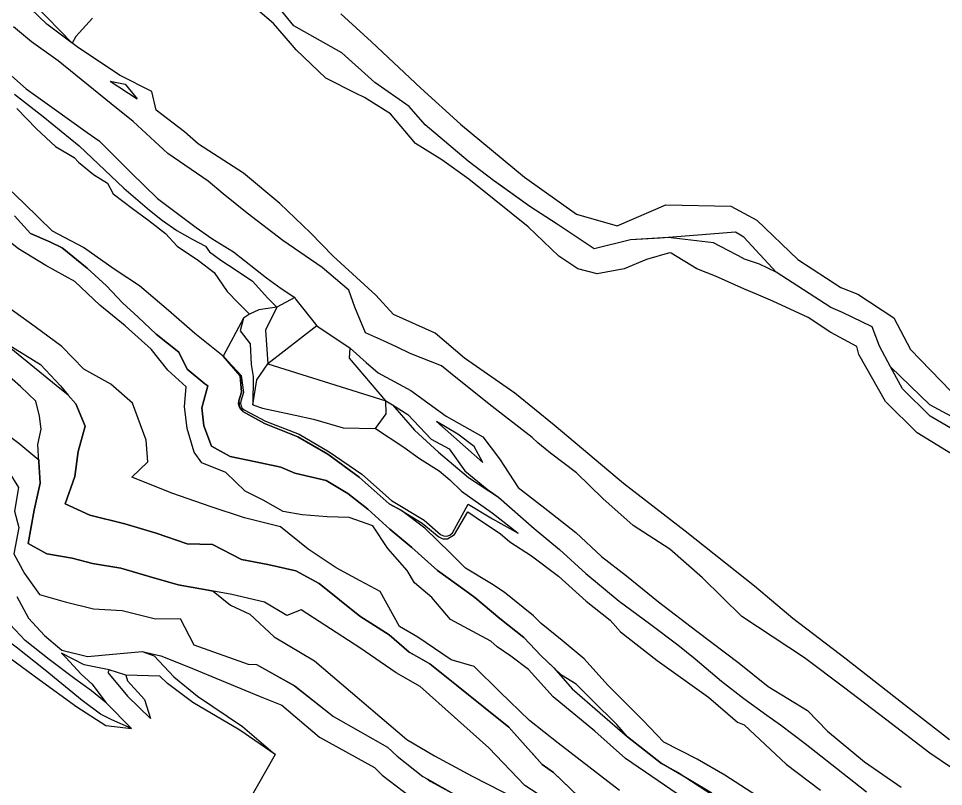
# Model space of a CAD drawing. Extents: x 102606 to 105048, y 81391 to 83586.
# Drawn here: x 103916.3 to 104139, y 81855.8 to 82040.7 of the extents above; entities that cross this region are included whole.
import ezdxf

# ---------------------------------------------------------------- set-up
doc = ezdxf.new("R2010")
doc.units = 0

msp = doc.modelspace()

# ---------------------------------------------------------------- linework, layer by layer
at = {"layer": 'BLG$280$FAKT', "color": 6}
for points in [[(104150.48796, 81939.698424, 0), (104135.716152, 81947.693075, 0), (104126.281717, 81956.809785, 0), (104123.577282, 81961.829596, 0), (104121.833477, 81966.430307, 0), (104114.680327, 81969.900947, 0), (104111.843758, 81971.094607, 0), (104098.686224, 81979.602329, 0), (104090.935508, 81988.063098, 0), (104088.894492, 81989.26887, 0), (104070.751585, 81987.812819, 0), (104063.622487, 81987.378715, 0), (104054.899373, 81985.229353, 0), (104045.940987, 81991.135056, 0), (104039.364989, 81995.440969, 0), (104032.236869, 82000.56482, 0), (104030.661905, 82001.696939, 0), (104024.543577, 82006.352714, 0), (104014.227825, 82015.115949, 0), (104010.346122, 82019.466185, 0), (104002.052403, 82025.315616, 0), (103994.090284, 82032.418871, 0), (103982.529368, 82038.936335, 0), (103976.77771, 82046.062893, 0)], [(103993.844213, 82041.824845, 0), (104001.271118, 82035.056454, 0), (104013.113582, 82023.915136, 0), (104022.72285, 82015.217221, 0), (104038.077662, 82002.483118, 0), (104050.646383, 81993.54293, 0), (104060.461629, 81990.757071, 0), (104072.113423, 81995.863384, 0), (104087.782726, 81995.537955, 0), (104094.049762, 81992.151414, 0), (104103.895858, 81982.688347, 0), (104114.28229, 81975.892112, 0), (104118.374346, 81974.346713, 0), (104127.089178, 81968.65747, 0), (104131.091363, 81960.980355, 0), (104140.764529, 81950.966955, 0)]]:
    msp.add_polyline3d(points, dxfattribs=at)
at = {"layer": 'BLG$290$FAKT', "color": 32}
for points in [[(103847.169899, 82108.400776, 0), (103854.993711, 82102.729972, 0), (103863.216023, 82095.860736, 0), (103870.340536, 82088.712512, 0), (103870.367602, 82088.678348, 0), (103873.16353, 82085.149179, 0), (103884.149817, 82074.508335, 0), (103891.299409, 82067.746347, 0), (103900.814056, 82059.483075, 0), (103911.434425, 82050.747126, 0), (103920.086855, 82044.037256, 0), (103929.183423, 82034.750156, 0)], [(104143.256091, 81934.411777, 0), (104132.642496, 81940.895902, 0), (104125.03726, 81948.510225, 0), (104118.630545, 81959.76923, 0), (104118.175479, 81961.708169, 0), (104111.895957, 81965.058246, 0), (104106.409821, 81968.725178, 0), (104097.936285, 81972.619167, 0), (104094.004344, 81974.291899, 0), (104091.096857, 81975.528806, 0), (104084.111727, 81978.69292, 0), (104079.631154, 81980.396637, 0), (104073.423261, 81984.174787, 0), (104073.039522, 81984.254138, 0), (104067.49012, 81982.628319, 0), (104062.113653, 81980.396637, 0), (104055.646312, 81979.242552, 0), (104050.913372, 81980.396637, 0), (104046.402, 81983.486, 0), (104039.023, 81990.555, 0), (104030.817, 81997.089, 0), (104024.713, 82001.993, 0), (104018.186, 82006.678, 0), (104011.882, 82010.636, 0), (104005.83, 82017.732, 0), (103999.544, 82021.672, 0), (103997.539507, 82022.673276, 0), (103990.249, 82026.315, 0), (103983.121, 82033.153, 0), (103981.723091, 82034.760252, 0), (103977.632, 82039.464, 0), (103970.111729, 82045.969188, 0)], [(104145.450512, 81939.349796, 0), (104135.765417, 81944.977387, 0), (104129.110533, 81951.559107, 0), (104126.281717, 81956.809785, 0), (104123.577282, 81961.829596, 0), (104121.833477, 81966.430307, 0), (104114.680327, 81969.900947, 0), (104111.843758, 81971.094607, 0), (104098.686224, 81979.602329, 0), (104094.71411, 81981.515655, 0), (104090.853615, 81982.850857, 0), (104090.87, 81982.93, 0), (104083.588083, 81986.71, 0), (104080.918972, 81987.01323, 0), (104072.701468, 81987.931551, 0), (104063.622487, 81987.378715, 0), (104054.899373, 81985.229353, 0), (104045.940987, 81991.135056, 0), (104039.364989, 81995.440969, 0), (104030.661905, 82001.696939, 0), (104024.543577, 82006.352714, 0), (104014.227825, 82015.115949, 0), (104010.346122, 82019.466185, 0), (104002.052403, 82025.315616, 0), (103994.090284, 82032.418871, 0), (103982.529368, 82038.936335, 0), (103976.77771, 82046.062893, 0)], [(103934.057, 82040.778, 0), (103930.099, 82036.373, 0), (103929.183423, 82034.750156, 0), (103923.041719, 82039.361366, 0), (103917.199488, 82044.938, 0)]]:
    msp.add_polyline3d(points, dxfattribs=at)
at = {"layer": 'BLG$300$FAKT', "color": 40}
for points in [[(104140.45875, 81867.031807, 0), (104128.925784, 81875.991468, 0), (104115.586628, 81886.4619, 0), (104102.749423, 81896.26157, 0), (104093.52106, 81904.006387, 0), (104076.81997, 81917.270467, 0), (104061.989799, 81928.758796, 0), (104045.270151, 81942.816021, 0), (104035.774902, 81950.504668, 0), (104023.647524, 81958.946274, 0), (104016.629044, 81964.905427, 0), (104006.578749, 81969.447, 0), (104002.29833, 81974.066539, 0), (103992.045328, 81983.490575, 0), (103986.598319, 81989.118148, 0), (103979.169239, 81996.173313, 0), (103970.40525, 82003.414828, 0), (103959.563672, 82010.409076, 0), (103956.265247, 82013.433562, 0), (103949.380544, 82018.598625, 0), (103948.357811, 82023.151468, 0), (103940.776774, 82026.991862, 0), (103930.668711, 82033.634997, 0), (103923.041719, 82039.361366, 0), (103917.199488, 82044.938, 0)], [(104146.125, 81856.751, 0), (104135.729, 81863.815, 0), (104125.021, 81871.967, 0), (104115.279, 81879.486, 0), (104105.52, 81886.766, 0), (104090.411, 81896.716, 0), (104080.975, 81906.03, 0), (104073.142, 81912.956, 0), (104064.302, 81918.619, 0), (104056.937, 81925.138, 0), (104050.62, 81931.3, 0), (104044.33, 81936, 0), (104041.338591, 81938.546711, 0), (104039.966, 81939.798295, 0), (104030.34222, 81947.249615, 0), (104021.561537, 81954.255727, 0), (104018.154064, 81957.055092, 0), (104010.6, 81960.07, 0), (104007.43, 81961.54, 0), (104004.19, 81963.08, 0), (103999.81, 81964.99, 0), (103997.22, 81971.15, 0), (103995.816115, 81975.244904, 0), (103989.377, 81980.768, 0), (103979.922, 81987.229, 0), (103971.318, 81993.819, 0), (103965.546, 81998.447, 0), (103961.948, 82001.49, 0), (103952.237, 82008.198, 0), (103943.9, 82015.91, 0), (103938.57, 82020.114, 0), (103925.78341, 82030.525495, 0), (103919.416264, 82035.082845, 0), (103915.069871, 82038.705322, 0)], [(103938.36, 82025.61, 0), (103944.83, 82021.34, 0)], [(103938.36, 82025.61, 0), (103941.97, 82024.9, 0), (103944.83, 82021.34, 0)]]:
    msp.add_polyline3d(points, dxfattribs=at)
at = {"layer": 'BLG$310$FAKT', "color": 3}
for points in [[(103910.92446, 82029.9816, 0), (103918.087733, 82023.744428, 0), (103924.877907, 82018.938448, 0), (103932.764069, 82013.23074, 0), (103935.673923, 82011.252331, 0), (103943.329155, 82003.648298, 0), (103949.75155, 81997.391707, 0), (103959.06835, 81990.400006, 0), (103962.796037, 81987.727376, 0), (103968.064244, 81984.499278, 0), (103976.00292, 81978.290981, 0), (103979.512335, 81975.71483, 0), (103982.814632, 81973.550652, 0), (103983.025461, 81973.006309, 0), (103988.131396, 81966.702327, 0), (103996.140395, 81961.324908, 0), (103999.974846, 81957.861004, 0), (104002.852387, 81955.397834, 0), (104010.768575, 81951.126319, 0), (104019.258912, 81944.935033, 0), (104028.042632, 81939.953408, 0), (104032.063844, 81934.689769, 0), (104036.558768, 81927.769557, 0), (104043.706602, 81922.247775, 0), (104050.450051, 81916.897488, 0), (104056.614521, 81911.134055, 0), (104062.700422, 81906.535019, 0), (104070.389953, 81900.257707, 0), (104079.62529, 81893.171802, 0), (104089.812184, 81885.501177, 0), (104096.800119, 81879.854167, 0), (104106.269865, 81874.074281, 0), (104111.068604, 81869.130004, 0), (104119.992654, 81861.751804, 0), (104128.783206, 81855.604777, 0)], [(103915.278, 82022.448, 0), (103922.233, 82017.071, 0), (103930.904, 82010.056, 0), (103941.59, 81999.88, 0), (103947.83, 81994.554, 0), (103950.962, 81992.036, 0), (103954.38, 81989.679, 0), (103958.051, 81987.526, 0), (103961.255, 81985.854, 0), (103962.278, 81984.549, 0), (103964.994, 81982.469, 0), (103968.692, 81980.122, 0), (103972.571, 81977.431, 0), (103976.269, 81973.323, 0), (103978.443, 81971.186, 0), (103975.731264, 81965.645697, 0), (103976.278, 81957.553, 0), (104004.701, 81948.642, 0), (104006.342276, 81947.677616, 0), (104010.023088, 81945.323358, 0), (104015.624789, 81939.388427, 0), (104019.954439, 81937.059136, 0), (104023.709211, 81931.779308, 0), (104029.102198, 81927.363186, 0), (104031.849194, 81925.462125, 0), (104040.445228, 81917.911872, 0), (104046.551818, 81912.810152, 0), (104052.886112, 81907.083361, 0), (104060.876618, 81900.438576, 0), (104068.192799, 81895.028314, 0), (104075.03918, 81889.883044, 0), (104079.182945, 81886.484823, 0), (104085.521409, 81881.171147, 0), (104090.939814, 81876.988026, 0), (104096.496311, 81872.956813, 0), (104099.728888, 81870.631519, 0), (104105.73165, 81866.14141, 0), (104115.901821, 81858.139557, 0), (104120.476507, 81854.478331, 0)], [(103982.814632, 81973.550652, 0), (103978.443, 81971.186, 0)], [(103988.131396, 81966.702327, 0), (103976.278, 81957.553, 0)], [(104004.681152, 81948.675712, 0), (103995.929, 81958.938, 0), (103996.140395, 81961.324908, 0)], [(104016.956, 81943.656, 0), (104028.087, 81933.814, 0)], [(104028.087, 81933.814, 0), (104025.948, 81937.611, 0), (104022.035, 81940.601, 0), (104016.956, 81943.656, 0)]]:
    msp.add_polyline3d(points, dxfattribs=at)
at = {"layer": 'BLG$320$FAKT', "color": 5}
for points in [[(103915.278, 82022.448, 0), (103922.233, 82017.071, 0), (103930.904, 82010.056, 0), (103941.59, 81999.88, 0), (103947.83, 81994.554, 0), (103950.962, 81992.036, 0), (103954.38, 81989.679, 0), (103958.051, 81987.526, 0), (103961.255, 81985.854, 0), (103962.278, 81984.549, 0), (103964.994, 81982.469, 0), (103968.692, 81980.122, 0), (103972.571, 81977.431, 0), (103976.269, 81973.323, 0), (103978.443, 81971.186, 0), (103975.731264, 81965.645697, 0), (103976.278, 81957.553, 0), (104004.701, 81948.642, 0), (104006.342276, 81947.677616, 0), (104011.641458, 81941.588109, 0), (104017.410517, 81936.287716, 0), (104024.614973, 81930.14244, 0), (104031.849194, 81925.462125, 0), (104040.445228, 81917.911872, 0), (104046.551818, 81912.810152, 0), (104052.886112, 81907.083361, 0), (104060.876618, 81900.438576, 0), (104068.192799, 81895.028314, 0), (104075.03918, 81889.883044, 0), (104079.182945, 81886.484823, 0), (104085.521409, 81881.171147, 0), (104090.939814, 81876.988026, 0), (104096.496311, 81872.956813, 0), (104099.728888, 81870.631519, 0), (104105.73165, 81866.14141, 0), (104115.901821, 81858.139557, 0), (104120.476507, 81854.478331, 0)], [(103915.862, 82019.002, 0), (103920.614, 82014.153, 0), (103925.163, 82009.891, 0), (103929.666, 82007.19, 0), (103930.675, 82006.109, 0), (103934.344, 82003.125, 0), (103937.662, 82001.047, 0), (103939.078, 81998.457, 0), (103943.721, 81994.956, 0), (103947.64, 81992.094, 0), (103951.684, 81988.921, 0), (103954.427, 81985.912, 0), (103959.569, 81982.412, 0), (103963.408, 81979.567, 0), (103966.51946, 81974.982, 0), (103969.23802, 81972.18445, 0), (103971.900023, 81969.472184, 0), (103970.412, 81968.567, 0), (103965.519019, 81959.389104, 0), (103969.64371, 81954.658427, 0), (103969.948659, 81950.692518, 0), (103969.325344, 81948.640308, 0), (103969.445001, 81947.147815, 0), (103970.303486, 81946.103045, 0), (103975.500347, 81943.174994, 0), (103983.529604, 81939.98854, 0), (103990.712626, 81935.764077, 0), (103998.333472, 81930.232761, 0), (104005.518821, 81923.87617, 0), (104008.494663, 81922.208189, 0), (104013.461636, 81919.166145, 0), (104017.504877, 81915.888069, 0), (104018.453478, 81915.445241, 0), (104019.536612, 81915.423326, 0), (104021.279682, 81916.461722, 0), (104024.459317, 81921.934504, 0), (104028.242, 81919.334, 0), (104032.225, 81916.668, 0), (104034.556, 81914.703, 0), (104039.797, 81911.343, 0), (104046.266089, 81906.392401, 0), (104052.996572, 81900.395312, 0), (104058.764478, 81895.816563, 0), (104061.209, 81893.025, 0), (104070.03, 81886.092, 0), (104082.428, 81877.259, 0), (104089.389, 81871.29, 0), (104091.003, 81870.631, 0), (104101.154, 81861.164, 0), (104109.43, 81854.92, 0)], [(103978.443, 81971.186, 0), (103974.15, 81970.546, 0), (103971.900023, 81969.472184, 0)], [(103971.900023, 81969.472184, 0), (103970.412, 81968.567, 0), (103969.658473, 81965.510773, 0), (103972.063, 81962.361, 0), (103972.256, 81957.41, 0), (103972.76, 81954.488, 0), (103972.661, 81947.651, 0), (103974.979, 81946.848, 0), (103982.898, 81945.217, 0), (103987.277, 81944.26, 0), (103994.474, 81942.161, 0), (104002.205399, 81941.998581, 0), (104009.076, 81937.447, 0), (104012.825, 81934.759, 0), (104017.563, 81931.789, 0), (104020.148, 81929.615, 0), (104022.944, 81926.922, 0), (104030.351456, 81921.705715, 0), (104036.573149, 81916.768216, 0)], [(103965.519019, 81959.389104, 0), (103969.871247, 81954.766198, 0), (103970.406337, 81950.655116, 0), (103969.773049, 81948.552213, 0), (103969.716113, 81947.961361, 0), (103969.86691, 81947.321055, 0), (103970.144865, 81946.865601, 0), (103970.566097, 81946.475852, 0), (103975.767914, 81943.762636, 0), (103983.825621, 81940.602325, 0), (103991.106438, 81936.385394, 0), (103998.920259, 81930.983513, 0), (104006.097364, 81924.663796, 0), (104013.983912, 81919.881432, 0), (104017.898903, 81916.473556, 0), (104018.623514, 81916.106868, 0), (104019.437714, 81916.078661, 0), (104020.10791, 81916.311367, 0), (104020.755136, 81916.882553, 0), (104024.547593, 81923.750456, 0), (104030.371847, 81920.239528, 0), (104036.573149, 81916.768216, 0)], [(103972.661, 81947.651, 0), (103973.688, 81953.729, 0), (103976.278, 81957.553, 0)], [(104002.205399, 81941.998581, 0), (104004.82, 81945.528, 0), (104004.701, 81948.642, 0), (104004.681152, 81948.675712, 0)]]:
    msp.add_polyline3d(points, dxfattribs=at)
at = {"layer": 'BLG$330$FAKT', "color": 6}
for points in [[(104094.083118, 81853.52321, 0), (104086.377414, 81858.484552, 0), (104079.705267, 81862.364977, 0), (104071.694958, 81866.483385, 0), (104066.615878, 81871.749431, 0), (104058.175152, 81880.16805, 0), (104052.506817, 81886.514773, 0), (104047.183587, 81890.958522, 0), (104042.143718, 81895.004082, 0), (104040.28076, 81896.843979, 0), (104033.212712, 81902.571639, 0), (104030.201172, 81904.538544, 0), (104023.909757, 81908.341215, 0), (104020.24246, 81912.066764, 0), (104014.067915, 81917.981817, 0), (104008.891503, 81921.904682, 0), (104008.494663, 81922.208189, 0), (104005.518821, 81923.87617, 0), (103998.333472, 81930.232761, 0), (103990.712626, 81935.764077, 0), (103983.529604, 81939.98854, 0), (103975.500347, 81943.174994, 0), (103970.303486, 81946.103045, 0), (103969.792005, 81946.576695, 0), (103969.445001, 81947.147815, 0), (103969.260978, 81947.930541, 0), (103969.325344, 81948.640308, 0), (103969.948659, 81950.692518, 0), (103969.64371, 81954.658427, 0), (103965.519019, 81959.389104, 0), (103958.73792, 81964.88633, 0), (103952.407285, 81970.359577, 0), (103945.430628, 81976.29008, 0), (103939.26338, 81980.318636, 0), (103931.894005, 81985.583459, 0), (103924.478763, 81989.452592, 0), (103917.632711, 81996.149279, 0), (103911.691086, 82001.781192, 0)], [(104083.221043, 81854.16143, 0), (104077.807542, 81857.382313, 0), (104071.136834, 81861.3512, 0), (104062.952197, 81867.750282, 0), (104060.372, 81870.715, 0), (104054.405, 81876.587, 0), (104050.574, 81880.385, 0), (104047.053, 81882.591, 0), (104045.190106, 81884.348755, 0), (104044.830015, 81884.688523, 0), (104042.145, 81887.222, 0), (104037.912, 81891.676, 0), (104032.175, 81896.191, 0), (104026.15, 81901.275, 0), (104023.732, 81903.037, 0), (104017.144, 81907.79, 0), (104010.998, 81913.316, 0), (104005.667, 81917.722, 0), (104000.363, 81922.584, 0), (103995.53, 81926.286, 0), (103990.359, 81929.432, 0), (103982.796, 81931.207, 0), (103979.426, 81932.686, 0), (103973.449, 81933.93, 0), (103967.23, 81935.225, 0), (103962.726, 81937.73, 0), (103960.854, 81942.619, 0), (103960.428, 81946.94, 0), (103961.855, 81952.271, 0), (103961.118, 81952.705, 0), (103956.854, 81956.23, 0), (103954.834, 81960.324, 0), (103949.415, 81964.659, 0), (103945.097, 81968.78, 0), (103941.328, 81972.231, 0), (103937.454, 81976.289, 0), (103932.754, 81980.558, 0), (103926.792, 81985.507, 0), (103923.817, 81986.886, 0), (103919.176, 81988.918, 0), (103915.327, 81993.217, 0)]]:
    msp.add_polyline3d(points, dxfattribs=at)
at = {"layer": 'BLG$340$FAKT', "color": 32}
for points in [[(103915.327, 81993.217, 0), (103919.176, 81988.918, 0), (103923.817, 81986.886, 0), (103926.792, 81985.507, 0), (103932.754, 81980.558, 0), (103937.454, 81976.289, 0), (103941.328, 81972.231, 0), (103945.097, 81968.78, 0), (103949.415, 81964.659, 0), (103954.834, 81960.324, 0), (103956.854, 81956.23, 0), (103961.118, 81952.705, 0), (103961.855, 81952.271, 0), (103960.428, 81946.94, 0), (103960.854, 81942.619, 0), (103962.726, 81937.73, 0), (103967.23, 81935.225, 0), (103973.449, 81933.93, 0), (103979.426, 81932.686, 0), (103982.796, 81931.207, 0), (103990.359, 81929.432, 0), (103995.53, 81926.286, 0), (104000.363, 81922.584, 0), (104005.667, 81917.722, 0), (104010.998, 81913.316, 0), (104017.144, 81907.79, 0), (104023.732, 81903.037, 0), (104026.15, 81901.275, 0), (104032.175, 81896.191, 0), (104037.912, 81891.676, 0), (104042.145, 81887.222, 0), (104045.190106, 81884.348755, 0), (104049.584654, 81879.266688, 0), (104062.952197, 81867.750282, 0), (104071.136834, 81861.3512, 0), (104075.137935, 81859.131366, 0), (104083.365921, 81853.740617, 0)], [(104078.14, 81851.74, 0), (104062.42, 81862.54, 0), (104055.064892, 81869.11563, 0), (104045.034119, 81877.343957, 0), (104039.074, 81883.957, 0), (104034.851, 81887.165, 0), (104031.547, 81889.381, 0), (104029.977906, 81890.785048, 0), (104020.300982, 81895.978181, 0), (104015.814226, 81901.302967, 0), (104011.611741, 81904.788654, 0), (104009.869, 81907.786, 0), (104005.189, 81913.118, 0), (104001.589, 81918.531, 0), (103995.901, 81920.579, 0), (103990.579, 81920.682, 0), (103984.564, 81921.191, 0), (103979.969, 81921.958, 0), (103975.184, 81924.698, 0), (103970.851, 81926.874, 0), (103966.21, 81931.351, 0), (103960.404, 81933.732, 0), (103958.524, 81936.259, 0), (103956.857, 81941.981, 0), (103956.194, 81947.302, 0), (103956.644, 81952.036, 0), (103952.236, 81956.058, 0), (103948.206, 81961.092, 0), (103941.92, 81966.73, 0), (103935.88, 81971.65, 0), (103929.85, 81977.35, 0), (103922.82, 81981.22, 0), (103916.27, 81985.27, 0), (103910.48, 81989.75, 0)]]:
    msp.add_polyline3d(points, dxfattribs=at)
at = {"layer": 'BLG$350$FAKT', "color": 40}
for points in [[(104060.963544, 81854.775177, 0), (104046.24098, 81866.187282, 0), (104039.300513, 81871.691949, 0), (104032.194778, 81878.597925, 0), (104025.957358, 81884.693085, 0), (104020.440879, 81886.237823, 0), (104012.448836, 81891.700581, 0), (104008.014521, 81894.324556, 0), (104003.390551, 81902.724642, 0), (103998.547237, 81905.320883, 0), (103992.763612, 81908.460392, 0), (103986.031999, 81912.891826, 0), (103979.349787, 81918.302497, 0), (103970.659087, 81920.473947, 0), (103962.410835, 81923.207952, 0), (103953.433316, 81926.321496, 0), (103943.539243, 81930.253996, 0), (103947.430746, 81933.976467, 0), (103947.029926, 81939.204558, 0), (103943.704909, 81948.047338, 0), (103938.46294, 81952.630527, 0), (103932.02041, 81956.298626, 0), (103926.710218, 81961.68974, 0), (103920.282965, 81966.43563, 0), (103910.430316, 81973.480496, 0)], [(103913.759199, 81962.195624, 0), (103921.576, 81957.408, 0), (103926.342, 81952.238, 0), (103928.240003, 81950.017183, 0), (103930.052, 81947.897, 0), (103932.333, 81942.557, 0), (103930.6, 81936.43, 0), (103929.842, 81930.393, 0), (103927.496, 81923.8, 0), (103933.467, 81921.072, 0), (103941.832, 81919.048, 0), (103949.447, 81916.797, 0), (103956.893, 81914.204, 0), (103962.935, 81914.046, 0), (103969.976, 81910.462, 0), (103976.27, 81909.248, 0), (103983.026, 81907.72, 0), (103988.673, 81904.693, 0), (103998.48, 81896.823, 0), (104005.517, 81892.293, 0), (104010.308732, 81888.155457, 0)], [(104010.308732, 81888.155457, 0), (104011.385359, 81887.533431, 0), (104015.290591, 81885.277164, 0), (104015.604252, 81885.095945, 0), (104034.299366, 81870.057486, 0), (104038.940594, 81864.899776, 0), (104039.917114, 81863.814588, 0), (104042.351719, 81861.109058, 0), (104045.126077, 81859.123953, 0), (104045.24975, 81859.004931, 0), (104053.016469, 81851.530299, 0)]]:
    msp.add_polyline3d(points, dxfattribs=at)
at = {"layer": 'BLG$360$FAKT', "color": 3}
for points in [[(104010.308732, 81888.155457, 0), (104005.517, 81892.293, 0), (103998.48, 81896.823, 0), (103988.673, 81904.693, 0), (103983.026, 81907.72, 0), (103976.27, 81909.248, 0), (103969.976, 81910.462, 0), (103962.935, 81914.046, 0), (103956.893, 81914.204, 0), (103949.447, 81916.797, 0), (103941.832, 81919.048, 0), (103933.467, 81921.072, 0), (103927.496, 81923.8, 0), (103929.842, 81930.393, 0), (103930.6, 81936.43, 0), (103932.333, 81942.557, 0), (103930.052, 81947.897, 0), (103928.240003, 81950.017183, 0), (103925.347036, 81952.366476, 0), (103888.668603, 81982.151944, 0)], [(103916.719198, 81952.047918, 0), (103910.644168, 81957.423553, 0)], [(104041.423, 81853.923, 0), (104038.155, 81855.995, 0), (104029.485, 81865.09, 0), (104013.02, 81879.83, 0), (104007.18, 81883.18, 0), (103998.46, 81889.17, 0), (103990.022993, 81894.60753, 0), (103984.360246, 81898.344828, 0), (103980.865212, 81896.938599, 0), (103975.501763, 81900.141199, 0), (103967.605, 81901.969, 0), (103961.967, 81903.009, 0), (103954.716, 81904.315, 0), (103947.692, 81906.324, 0), (103940.888, 81908.348, 0), (103934.097, 81909.434, 0), (103929.144, 81910.721, 0), (103923.111, 81911.815, 0), (103918.576, 81914.263, 0), (103920, 81922.315, 0), (103921.496, 81928.8, 0), (103921.142, 81933.979, 0), (103920.927, 81938.084, 0), (103921.706, 81941.839, 0), (103921.335, 81944.984, 0), (103920.445, 81948.578, 0), (103916.719198, 81952.047918, 0)], [(104144.166102, 81783.45388, 0), (104136.90542, 81787.891718, 0), (104133.156995, 81792.688944, 0), (104128.099024, 81793.864959, 0), (104125.173001, 81794.545281, 0), (104110.852949, 81804.535092, 0), (104103.305597, 81811.122967, 0), (104095.732733, 81817.03366, 0), (104087.916743, 81822.736428, 0), (104081.337034, 81828.536359, 0), (104073.428496, 81833.96261, 0), (104067.250528, 81838.358438, 0), (104059.737518, 81844.46785, 0), (104053.016469, 81851.530299, 0), (104045.126077, 81859.123953, 0), (104042.351719, 81861.109058, 0), (104034.299366, 81870.057486, 0), (104015.290591, 81885.277164, 0), (104010.308732, 81888.155457, 0)]]:
    msp.add_polyline3d(points, dxfattribs=at)
at = {"layer": 'BLG$370$FAKT', "color": 5}
for points in [[(103908.778861, 81944.054419, 0), (103916.342613, 81938.433923, 0), (103921.118132, 81934.434705, 0), (103921.142, 81933.979, 0), (103921.496, 81928.8, 0), (103920, 81922.315, 0), (103918.576, 81914.263, 0), (103923.111, 81911.815, 0), (103929.144, 81910.721, 0), (103934.097, 81909.434, 0), (103940.888, 81908.348, 0), (103947.692, 81906.324, 0), (103954.716, 81904.315, 0), (103961.967, 81903.009, 0), (103963.104381, 81902.799196, 0)], [(103915.268, 81922.106, 0), (103916.296, 81918.111, 0), (103915.116, 81911.825, 0), (103917.699, 81907.068, 0), (103921.32, 81902.023, 0), (103927.533, 81900.261, 0), (103934.333, 81898.582, 0), (103941.255, 81898.172, 0), (103949.273, 81896.184, 0), (103955.186, 81896.25, 0), (103958.497171, 81889.924158, 0)], [(103963.104381, 81902.799196, 0), (103967.299279, 81899.460977, 0), (103971.997635, 81897.292526, 0), (103977.830567, 81891.824323, 0), (103987.527904, 81886.061996, 0), (104009.796005, 81867.081412, 0), (104016.423907, 81863.173025, 0), (104025.516926, 81858.289527, 0), (104036.314852, 81852.707844, 0)], [(103958.497171, 81889.924158, 0), (103971.601938, 81885.22623, 0), (103973.600997, 81885.133015, 0), (103982.742235, 81880.015159, 0), (103992.113134, 81872.610107, 0), (104005.15368, 81865.244496, 0), (104007.424258, 81863.059366, 0), (104013.602506, 81858.162345, 0), (104014.693255, 81857.632882, 0), (104015.408419, 81857.062254, 0), (104021.758047, 81853.578773, 0)]]:
    msp.add_polyline3d(points, dxfattribs=at)
at = {"layer": 'BLG$380$FAKT', "color": 6}
for points in [[(103904.731145, 81939.757768, 0), (103910.408, 81936.825, 0), (103913.76, 81931.769, 0), (103916.255, 81927.741, 0), (103915.268, 81922.106, 0), (103916.296, 81918.111, 0), (103915.116, 81911.825, 0), (103917.699, 81907.068, 0), (103921.32, 81902.023, 0), (103927.533, 81900.261, 0), (103934.333, 81898.582, 0), (103941.255, 81898.172, 0), (103949.273, 81896.184, 0), (103955.186, 81896.25, 0), (103958.497171, 81889.924158, 0), (103971.601938, 81885.22623, 0), (103973.600997, 81885.133015, 0), (103982.776412, 81879.982107, 0), (103992.113134, 81872.610107, 0), (104005.15368, 81865.244496, 0), (104007.424258, 81863.059366, 0), (104013.602506, 81858.162345, 0), (104014.693255, 81857.632882, 0), (104021.758047, 81853.578773, 0)], [(103915.871, 81901.5, 0), (103918.626, 81896.272, 0), (103922.543, 81892.109, 0), (103926.731, 81888.579, 0), (103932.842, 81887.079, 0), (103938.945, 81887.636, 0), (103946.007, 81888.253, 0), (103950.528321, 81887.272372, 0), (103957.16707, 81884.554143, 0), (103966.08505, 81880.902684, 0), (103974.45347, 81877.476243, 0), (103979.656952, 81875.345682, 0), (103988.729569, 81867.693874, 0), (104001.966891, 81860.377216, 0), (104003.815184, 81858.506036, 0), (104010.591704, 81853.371421, 0)]]:
    msp.add_polyline3d(points, dxfattribs=at)
at = {"layer": 'BLG$390$FAKT', "color": 32}
for points in [[(103937.399, 81875.89, 0), (103933.828, 81878.813, 0), (103929.782, 81881.679, 0), (103923.603, 81886.343, 0), (103917.827, 81890.897, 0), (103913.048, 81896.048, 0), (103906.947, 81901.381, 0), (103902.214, 81908.458, 0), (103896.585, 81915.829, 0), (103895.668729, 81920.639623, 0), (103889.441577, 81925.923114, 0), (103882.529885, 81931.562606, 0), (103876.811508, 81935.940665, 0), (103870.518809, 81942.562936, 0), (103870.029883, 81944.531683, 0), (103860.854803, 81951.919513, 0), (103858.702158, 81953.996724, 0), (103855.000531, 81956.606106, 0)], [(103892.412445, 81923.402451, 0), (103891.248, 81910.295, 0), (103892.821, 81907.364, 0), (103897.659, 81900.405, 0), (103903.616, 81893.171, 0), (103909.615, 81889.876, 0), (103914.231, 81886.641, 0), (103921.21, 81881.551, 0), (103930.319, 81874.974, 0), (103937.268, 81870.451, 0), (103943.472, 81869.772, 0)], [(103943.472, 81869.772, 0), (103938.702, 81871.853, 0), (103935.98, 81873.184, 0), (103931.608, 81876.516, 0), (103922.675, 81883.805, 0), (103915.704, 81889.349, 0), (103911.283, 81892.547, 0), (103905.399, 81896.139, 0), (103902.851, 81899.14, 0), (103897.385, 81906.384, 0), (103893.882, 81910.838, 0), (103892.412445, 81923.402451, 0)], [(103915.871, 81901.5, 0), (103918.626, 81896.272, 0), (103922.543, 81892.109, 0), (103926.731, 81888.579, 0), (103932.842, 81887.079, 0), (103938.945, 81887.636, 0), (103946.007, 81888.253, 0), (103948.937813, 81887.220515, 0)], [(103926.597308, 81887.884442, 0), (103927.636504, 81886.872817, 0), (103931.350873, 81882.844684, 0), (103933.888, 81880.535, 0), (103937.399, 81875.89, 0), (103943.472, 81869.772, 0)], [(103978.055795, 81863.517728, 0), (103969.536623, 81869.332242, 0), (103958.209639, 81876.002488, 0), (103952.126994, 81880.561086, 0), (103950.26278, 81882.380245, 0), (103942.069969, 81882.589608, 0), (103938.077584, 81883.843789, 0), (103932.106, 81885.079, 0), (103926.597308, 81887.884442, 0)], [(103948.937813, 81887.220515, 0), (103953.667653, 81882.201384, 0), (103959.329905, 81877.498477, 0), (103970.186712, 81870.191146, 0), (103978.055795, 81863.517728, 0), (103957.0042, 81826.503562, 0), (103963.231213, 81821.618716, 0), (103970.917921, 81817.871517, 0), (103991.554668, 81806.070123, 0), (104009.501537, 81791.644953, 0), (104023.654086, 81783.591953, 0), (104047.599218, 81764.834104, 0), (104052.558732, 81761.3981, 0), (104057.037923, 81756.759609, 0), (104069.513483, 81744.507371, 0), (104082.065525, 81735.857048, 0), (104090.630456, 81729.891209, 0), (104101.36359, 81724.281834, 0), (104110.821846, 81718.425329, 0), (104119.274578, 81711.822253, 0), (104126.198704, 81707.142706, 0), (104131.336207, 81703.222523, 0), (104145.050784, 81691.695101, 0)], [(103938.077584, 81883.843789, 0), (103937.749, 81883.236, 0), (103942.518, 81877.528, 0), (103948.079313, 81872.170751, 0)], [(103942.069969, 81882.589608, 0), (103942.543, 81881.193, 0), (103946.575, 81876.693, 0), (103948.079313, 81872.170751, 0)]]:
    msp.add_polyline3d(points, dxfattribs=at)

doc.saveas('drawing.dxf')
